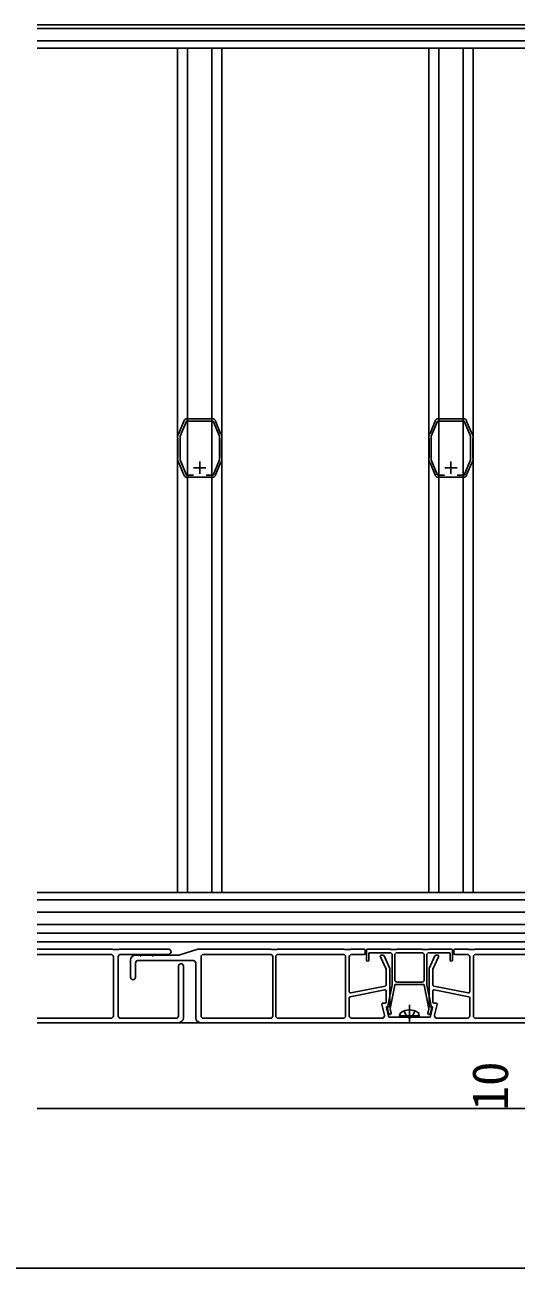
# Model space of a CAD drawing. Units: millimetres, scale not verified. Extents: x -875 to 875, y -1305 to 1297.
# Drawn here: x -92 to 107, y 439 to 946 of the extents above; entities that cross this region are included whole.
import ezdxf
from ezdxf.enums import TextEntityAlignment as Align

# ---------------------------------------------------------------- set-up
doc = ezdxf.new("R2010")
doc.units = ezdxf.units.MM
doc.header["$LTSCALE"] = 8
for name, color, linetype in [('0-3_YKK_11E', 7, 'Continuous'), ('0-4_YKK_12', 2, 'Continuous'), ('0-5_YKK_13', 4, 'Continuous'), ('0-6_YKK_D', 6, 'Continuous')]:
    doc.layers.add(name, color=color, linetype=linetype)
doc.styles.add('ＭＳ ゴシック', font='')
doc.styles.get('ＭＳ ゴシック').set_extended_font_data('MS Gothic')

msp = doc.modelspace()

# ---------------------------------------------------------------- linework, layer by layer
at = {"layer": '0-3_YKK_11E'}
for p, q in [((-23.85, 765.4), (-18.85, 765.4)), ((-21.35, 767.9), (-21.35, 762.9)), ((78.35, 765.4), (83.35, 765.4)), ((80.85, 767.9), (80.85, 762.9))]:
    msp.add_line(p, q, dxfattribs=at)
for points in [[(-16.407, 785.3), (-26.293, 785.3), (-26.421, 785.347), (-26.57, 785.392)], [(-16.13, 785.392), (-16.278, 785.347), (-16.407, 785.3)], [(85.793, 785.3), (75.907, 785.3), (75.779, 785.347), (75.63, 785.392)], [(86.07, 785.392), (85.921, 785.347), (85.793, 785.3)], [(-27.737, 784.617), (-27.753, 784.462), (-27.759, 784.325), (-29.838, 779.381), (-29.935, 779.279), (-30.033, 779.176), (-30.233, 778.699)], [(-23.94, 762.4), (-26.752, 762.4), (-29.35, 768.582), (-29.35, 778.218), (-26.794, 784.3), (-15.906, 784.3), (-13.35, 778.219), (-13.35, 768.582), (-15.948, 762.4), (-18.76, 762.4)], [(-12.467, 778.699), (-12.667, 779.176), (-12.765, 779.279), (-12.862, 779.381), (-14.941, 784.325), (-14.947, 784.462), (-14.962, 784.617)], [(74.462, 784.617), (74.447, 784.462), (74.441, 784.325), (72.362, 779.381), (72.265, 779.279), (72.167, 779.176), (71.967, 778.699)], [(78.26, 762.4), (75.448, 762.4), (72.85, 768.582), (72.85, 778.218), (75.406, 784.3), (86.294, 784.3), (88.85, 778.219), (88.85, 768.582), (86.252, 762.4), (83.44, 762.4)], [(89.733, 778.699), (89.533, 779.176), (89.435, 779.279), (89.338, 779.381), (87.259, 784.325), (87.253, 784.462), (87.238, 784.617)], [(-30.35, 778.118), (-30.35, 777.6), (-30.3, 777.468), (-30.25, 777.335), (-30.25, 769.465), (-30.3, 769.332), (-30.35, 769.2), (-30.35, 768.682)], [(-12.35, 768.682), (-12.35, 769.2), (-12.4, 769.332), (-12.45, 769.465), (-12.45, 777.335), (-12.4, 777.468), (-12.35, 777.6), (-12.35, 778.118)], [(71.85, 778.118), (71.85, 777.6), (71.9, 777.468), (71.95, 777.335), (71.95, 769.465), (71.9, 769.332), (71.85, 769.2), (71.85, 768.682)], [(89.85, 768.682), (89.85, 769.2), (89.8, 769.332), (89.75, 769.465), (89.75, 777.335), (89.8, 777.468), (89.85, 777.6), (89.85, 778.118)], [(-30.233, 768.101), (-30.033, 767.624), (-29.935, 767.521), (-29.838, 767.419), (-27.759, 762.475), (-27.753, 762.338), (-27.738, 762.183)], [(-14.962, 762.183), (-14.947, 762.338), (-14.941, 762.475), (-12.862, 767.419), (-12.765, 767.521), (-12.667, 767.624), (-12.467, 768.101)], [(71.967, 768.101), (72.167, 767.624), (72.265, 767.521), (72.362, 767.419), (74.441, 762.475), (74.447, 762.338), (74.462, 762.183)], [(87.238, 762.183), (87.253, 762.338), (87.259, 762.475), (89.338, 767.419), (89.435, 767.521), (89.533, 767.624), (89.733, 768.101)], [(-26.57, 761.407), (-26.421, 761.453), (-26.293, 761.5), (-16.407, 761.5), (-16.279, 761.453), (-16.13, 761.407)], [(75.63, 761.407), (75.779, 761.453), (75.907, 761.5), (85.793, 761.5), (85.921, 761.453), (86.07, 761.407)]]:
    msp.add_lwpolyline(points, dxfattribs=at)
for centre, start, end in [((-26.42, 783.9), 95.73921, 151.44435), ((-16.28, 783.9), 28.55562, 84.26075), ((75.78, 783.9), 95.73921, 151.44435), ((85.92, 783.9), 28.55562, 84.26075), ((-28.85, 778.118), 157.21229, 180.00002), ((-13.85, 778.118), 359.99994, 22.78745), ((73.35, 778.118), 157.21229, 180.00002), ((88.35, 778.118), 359.99994, 22.78745), ((-28.85, 768.682), 179.99992, 202.78766), ((-13.85, 768.682), 337.21227, 0), ((73.35, 768.682), 179.99992, 202.78766), ((88.35, 768.682), 337.21227, 0), ((-26.42, 762.9), 208.55653, 264.26086), ((-16.28, 762.9), 275.73917, 331.44408), ((75.78, 762.9), 208.55653, 264.26086), ((85.92, 762.9), 275.73917, 331.44408)]:
    msp.add_arc(centre, 1.5, start, end, dxfattribs=at)
at = {"layer": '0-4_YKK_12'}
for p, q in [((182.5, 945.8), (-87.5, 945.8)), ((182.5, 944.3), (-87.5, 944.3)), ((151, 944.3), (-87.5, 944.3)), ((182.5, 939.3), (-87.5, 939.3)), ((151, 936.3), (-87.5, 936.3)), ((-30.35, 936.3), (-30.35, 592.3)), ((-26.293, 936.3), (-26.293, 592.3)), ((-16.407, 936.3), (-16.407, 592.3)), ((-12.35, 936.3), (-12.35, 592.3)), ((71.85, 936.3), (71.85, 592.3)), ((75.907, 936.3), (75.907, 592.3)), ((85.793, 936.3), (85.793, 592.3)), ((89.85, 936.3), (89.85, 592.3)), ((182, 592.3), (-87.5, 592.3)), ((192.5, 589.3), (-87.5, 589.3)), ((182, 584.3), (-87.5, 584.3)), ((182.5, 584.3), (-87.5, 584.3)), ((152.628, 579.3), (-87.5, 579.3)), ((152.5, 575.8), (-87.5, 575.8)), ((152.5, 572.3), (-87.5, 572.3)), ((179.5, 539.3), (-87.5, 539.3)), ((179.5, 504.3), (-87.5, 504.3))]:
    msp.add_line(p, q, dxfattribs=at)
msp.add_lwpolyline([(182.5, 439.3), (-290.407, 439.3), (-370, 439.3)], dxfattribs=at)
at = {"layer": '0-5_YKK_13'}
for p, q in [((-57.073, 569.3), (-87.5, 569.3)), ((-56.57, 569.171), (-56.93, 569.279)), ((-54.573, 569.15), (-56.427, 569.15)), ((-54.07, 569.279), (-54.43, 569.171)), ((-34.1, 569.3), (-53.927, 569.3)), ((-22.073, 569.277), (-29.927, 566.823)), ((7.427, 569.3), (-21.924, 569.3)), ((7.93, 569.171), (7.57, 569.279)), ((9.927, 569.15), (8.073, 569.15)), ((10.43, 569.279), (10.07, 569.171)), ((37.177, 569.3), (10.573, 569.3)), ((37.68, 569.171), (37.32, 569.279)), ((39.677, 569.15), (37.823, 569.15)), ((40.18, 569.279), (39.82, 569.171)), ((45.5, 569.3), (40.323, 569.3)), ((46, 567.6), (46, 568.8)), ((46.5, 564.8), (46.5, 568.8)), ((47, 569.3), (55.927, 569.3)), ((47.5, 567.5), (47.5, 564.8)), ((56, 567.8), (47.8, 567.8)), ((56.07, 569.279), (56.43, 569.171)), ((56.573, 569.15), (58.427, 569.15)), ((58.57, 569.171), (58.93, 569.279)), ((59.073, 569.3), (68.927, 569.3)), ((69.07, 569.279), (69.43, 569.171)), ((69.573, 569.15), (71.427, 569.15)), ((71.57, 569.171), (71.93, 569.279)), ((80.2, 567.8), (72, 567.8)), ((72.073, 569.3), (81, 569.3)), ((80.5, 564.8), (80.5, 567.5)), ((81.5, 568.8), (81.5, 564.8)), ((82, 568.8), (82, 567.6)), ((87.677, 569.3), (82.5, 569.3)), ((88.18, 569.171), (87.82, 569.279)), ((90.177, 569.15), (88.323, 569.15)), ((90.68, 569.279), (90.32, 569.171)), ((117.427, 569.3), (90.823, 569.3)), ((-57.5, 567.1), (-87.5, 567.1)), ((-56.5, 542.1), (-56.5, 566.1)), ((-54.5, 542.1), (-54.5, 566.1)), ((-53.5, 567.1), (-34.1, 567.1)), ((-49.5, 564.8), (-49.5, 557.8)), ((-46.02, 566.8), (-47.5, 566.8)), ((-47.5, 557.8), (-47.5, 563.6)), ((-46.5, 564.6), (-24, 564.6)), ((-41.02, 566.8), (-44.98, 566.8)), ((-30.076, 566.8), (-39.98, 566.8)), ((-30, 562.3), (-30, 542.1)), ((-28, 541.3), (-28, 562.3)), ((-23, 563.6), (-23, 541.3)), ((-20.8, 566.1), (-20.8, 542.1)), ((7.4, 567.1), (-19.8, 567.1)), ((8.4, 542.1), (8.4, 566.1)), ((9.6, 566.1), (9.6, 542.1)), ((37, 567.1), (10.6, 567.1)), ((38, 542.1), (38, 566.1)), ((39.5, 551.91), (39.5, 566.1)), ((40.5, 567.1), (45.5, 567.1)), ((52.174, 566.093), (54.455, 561.074)), ((53.178, 566.8), (52.629, 566.8)), ((55.955, 561.398), (53.633, 566.507)), ((57, 554.83), (57, 566.8)), ((58, 566.8), (58, 556.8)), ((70, 556.8), (70, 566.8)), ((71, 566.8), (71, 554.83)), ((74.367, 566.506), (72.045, 561.388)), ((73.545, 561.063), (75.827, 566.093)), ((75.371, 566.8), (74.822, 566.8)), ((82.5, 567.1), (87.5, 567.1)), ((88.5, 566.1), (88.5, 551.91)), ((90, 566.1), (90, 542.1)), ((117.4, 567.1), (91, 567.1)), ((54.5, 560.867), (54.5, 554.71)), ((56, 546.1), (56, 561.192)), ((72, 561.181), (72, 546.1)), ((73.5, 554.71), (73.5, 560.857)), ((53.902, 552.651), (39.902, 549.851)), ((54.098, 554.219), (40.098, 551.419)), ((54.5, 547.8), (54.5, 552.16)), ((55.237, 545.983), (56.994, 554.771)), ((57.972, 554.559), (56.079, 545.098)), ((69.734, 554.8), (58.266, 554.8)), ((59, 555.8), (69, 555.8)), ((71.921, 545.098), (70.028, 554.559)), ((71.006, 554.771), (72.763, 545.983)), ((73.5, 552.16), (73.5, 547.8)), ((87.902, 551.419), (73.902, 554.219)), ((88.098, 549.851), (74.098, 552.651)), ((39.5, 549.36), (39.5, 542.1)), ((53.234, 547.3), (54, 547.3)), ((74, 547.3), (74.766, 547.3)), ((88.5, 542.1), (88.5, 549.36)), ((53.784, 542.331), (52.748, 546.684)), ((55.409, 541.984), (54.588, 545.43)), ((54.88, 545.8), (55.7, 545.8)), ((55.62, 542.961), (54.914, 545.41)), ((56.085, 544.956), (56.58, 543.238)), ((60, 542.1), (60.142, 542.902)), ((68, 542.1), (60, 542.1)), ((60, 542.1), (60.088, 541.6)), ((64, 539.154), (64, 546.5)), ((68, 542.1), (67.859, 542.902)), ((68, 542.1), (67.912, 541.6)), ((71.42, 543.238), (71.915, 544.956)), ((72.3, 545.8), (73.12, 545.8)), ((73.086, 545.41), (72.38, 542.961)), ((73.412, 545.43), (72.591, 541.984)), ((75.252, 546.684), (74.216, 542.331)), ((-87.5, 541.1), (-57.5, 541.1)), ((-87.5, 539.3), (-30, 539.3)), ((-31, 541.1), (-53.5, 541.1)), ((-21, 539.3), (175.5, 539.3)), ((-19.8, 541.1), (7.4, 541.1)), ((10.6, 541.1), (37, 541.1)), ((40.5, 541.1), (52.811, 541.1)), ((63.48, 541.6), (55.895, 541.6)), ((67.912, 541.6), (60.088, 541.6)), ((72.105, 541.6), (64.52, 541.6)), ((75.189, 541.1), (87.5, 541.1)), ((91, 541.1), (117.4, 541.1))]:
    msp.add_line(p, q, dxfattribs=at)
for points in [[(69, 567.8), (64, 567.8), (59, 567.8)], [(61.7, 544.079), (62.855, 541.763), (64, 541.154)], [(66.3, 544.079), (65.145, 541.763), (64, 541.154)]]:
    msp.add_lwpolyline(points, dxfattribs=at)
for centre, radius, start, end in [((-57.073, 568.8), 0.5, 73.30076, 90), ((-56.427, 569.65), 0.5, 253.30076, 270), ((-54.573, 569.65), 0.5, 270, 286.69924), ((-53.927, 568.8), 0.5, 90, 106.69924), ((-34.1, 568.2), 1.1, 270, 90), ((-21.924, 568.8), 0.5, 90, 107.35402), ((7.427, 568.8), 0.5, 73.30076, 90), ((8.073, 569.65), 0.5, 253.30076, 270), ((9.927, 569.65), 0.5, 270, 286.69924), ((10.573, 568.8), 0.5, 90, 106.69924), ((37.177, 568.8), 0.5, 73.30076, 90), ((37.823, 569.65), 0.5, 253.30076, 270), ((39.677, 569.65), 0.5, 270, 286.69924), ((40.323, 568.8), 0.5, 90, 106.69924), ((45.5, 568.8), 0.5, 0, 90), ((45.5, 567.6), 0.5, 270, 0), ((47, 568.8), 0.5, 90, 180), ((47.8, 567.5), 0.3, 90, 180), ((55.927, 568.8), 0.5, 73.30076, 90), ((56, 566.8), 1, 0, 90), ((56.573, 569.65), 0.5, 253.30076, 270), ((59, 566.8), 1, 90, 180), ((58.427, 569.65), 0.5, 270, 286.69924), ((59.073, 568.8), 0.5, 90, 106.69924), ((68.927, 568.8), 0.5, 73.30076, 90), ((69, 566.8), 1, 0, 90), ((69.573, 569.65), 0.5, 253.30076, 270), ((72, 566.8), 1, 90, 180), ((71.427, 569.65), 0.5, 270, 286.69924), ((72.073, 568.8), 0.5, 90, 106.69924), ((80.2, 567.5), 0.3, 360, 90), ((81, 568.8), 0.5, 0, 90), ((82.5, 568.8), 0.5, 90, 180), ((82.5, 567.6), 0.5, 180, 270), ((87.677, 568.8), 0.5, 73.30076, 90), ((88.323, 569.65), 0.5, 253.30076, 270), ((90.177, 569.65), 0.5, 270, 286.69924), ((90.823, 568.8), 0.5, 90, 106.69924), ((-57.5, 566.1), 1, 0, 90), ((-53.5, 566.1), 1, 90, 180), ((-47.5, 564.8), 2, 90, 180), ((-46.5, 563.6), 1, 90, 180), ((-46.02, 566.5), 0.3, 30, 90), ((-45.5, 566.8), 0.3, 210, 330), ((-44.98, 566.5), 0.3, 90, 150), ((-41.02, 566.5), 0.3, 30, 90), ((-40.5, 566.8), 0.3, 210, 330), ((-39.98, 566.5), 0.3, 90, 150), ((-30.076, 567.3), 0.5, 270, 287.35402), ((-29, 562.3), 1, 0, 180), ((-24, 563.6), 1, 0, 90), ((-19.8, 566.1), 1, 90, 180), ((7.4, 566.1), 1, 0, 90), ((10.6, 566.1), 1, 90, 180), ((37, 566.1), 1, 360, 90), ((40.5, 566.1), 1, 90, 180), ((47, 564.8), 0.5, 180, 270), ((47, 564.8), 0.5, 270, 0), ((52.629, 566.3), 0.5, 90, 204.44395), ((53.178, 566.3), 0.5, 24.44395, 90), ((74.822, 566.3), 0.5, 90, 155.5983), ((75.371, 566.3), 0.5, 335.5983, 90), ((81, 564.8), 0.5, 180, 270), ((81, 564.8), 0.5, 270, 0), ((87.5, 566.1), 1, 0, 90), ((91, 566.1), 1, 90, 180), ((-48.5, 557.8), 1, 180, 0), ((54, 560.867), 0.5, 360, 24.44395), ((55.5, 561.192), 0.5, 0, 24.44395), ((72.5, 561.181), 0.5, 155.5983, 180), ((74, 560.857), 0.5, 155.5983, 180), ((54, 552.16), 0.5, 0, 101.30993), ((54, 554.71), 0.5, 281.30993, 0), ((56.7, 554.83), 0.3, 348.69007, 0), ((58.266, 554.5), 0.3, 90, 168.69007), ((59, 556.8), 1, 180, 270), ((69, 556.8), 1, 270, 360), ((69.734, 554.5), 0.3, 11.30993, 90), ((71.3, 554.83), 0.3, 180, 191.30993), ((74, 554.71), 0.5, 180, 258.69007), ((74, 552.16), 0.5, 78.69007, 180), ((40, 551.91), 0.5, 180, 281.30993), ((40, 549.36), 0.5, 101.30993, 180), ((53.234, 546.8), 0.5, 90, 193.3925), ((54, 547.8), 0.5, 270, 0), ((74, 547.8), 0.5, 180, 270), ((74.766, 546.8), 0.5, 346.6075, 90), ((88, 551.91), 0.5, 258.69007, 0), ((88, 549.36), 0.5, 0, 78.69007), ((-57.5, 542.1), 1, 270, 0), ((-53.5, 542.1), 1, 180, 270), ((-31, 542.1), 1, 270, 0), ((-19.8, 542.1), 1, 180, 270), ((7.4, 542.1), 1, 270, 0), ((10.6, 542.1), 1, 180, 270), ((37, 542.1), 1, 270, 360), ((40.5, 542.1), 1, 180, 270), ((52.811, 542.1), 1, 270, 13.3925), ((54.88, 545.5), 0.3, 90, 193.3925), ((55.2, 545.5), 0.3, 114.827, 197.33887), ((54.942, 546.042), 0.3, 296.01796, 348.69007), ((55.895, 542.1), 0.5, 193.3925, 270), ((56.1, 543.1), 0.5, 196.079, 16.079), ((55.7, 546.1), 0.3, 270, 0), ((56.374, 545.039), 0.3, 168.69007, 196.079), ((61.028, 542.746), 0.9, 122.05588, 170), ((64, 538), 6.5, 57.94412, 122.05588), ((66.972, 542.746), 0.9, 10, 57.94412), ((71.9, 543.1), 0.5, 163.921, 343.921), ((71.626, 545.039), 0.3, 343.921, 11.30993), ((72.3, 546.1), 0.3, 180, 270), ((72.105, 542.1), 0.5, 270, 346.6075), ((73.058, 546.042), 0.3, 191.30993, 243.98204), ((72.8, 545.5), 0.3, 342.66113, 65.173), ((73.12, 545.5), 0.3, 346.6075, 90), ((75.189, 542.1), 1, 166.6075, 270), ((87.5, 542.1), 1, 270, 0), ((91, 542.1), 1, 180, 270), ((-30, 541.3), 2, 270, 0), ((-21, 541.3), 2, 180, 270), ((63.48, 541.3), 0.3, 30, 90), ((64, 541.6), 0.3, 210, 330), ((64.52, 541.3), 0.3, 90, 150)]:
    msp.add_arc(centre, radius, start, end, dxfattribs=at)

# ---------------------------------------------------------------- texts
at = {"layer": '0-6_YKK_D', "style": 'ＭＳ ゴシック'}
msp.add_text('10', height=14.66, rotation=90, dxfattribs=at).set_placement((108.5, 503.532), align=Align.BOTTOM_LEFT)

doc.saveas('drawing.dxf')
